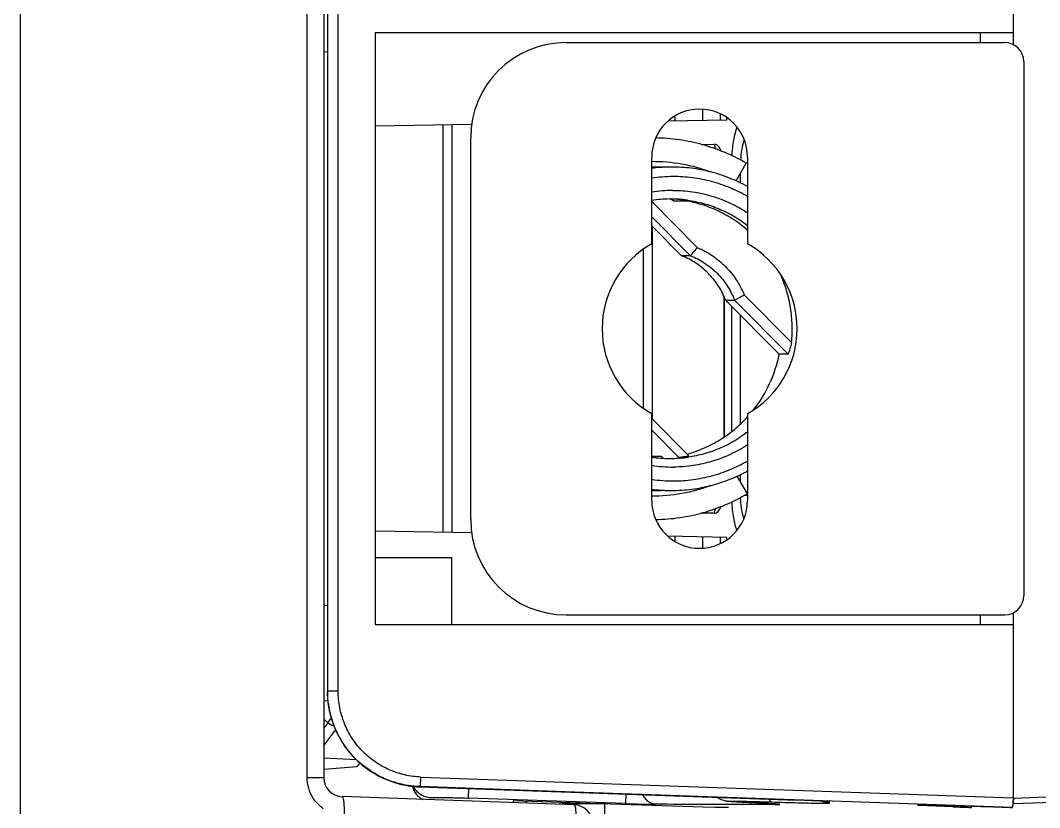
# Model space of a CAD drawing. Header units: millimetres. Extents: x -73584 to -37571, y -61249 to -50748.
# Drawn here: x -48297.5 to -48244.1, y -55277.8 to -55236.5 of the extents above; entities that cross this region are included whole.
import ezdxf

# ---------------------------------------------------------------- set-up
doc = ezdxf.new("R2010")
doc.units = ezdxf.units.MM
doc.header["$LTSCALE"] = 200
doc.layers.add('DIM', color=3, linetype='Continuous')
doc.layers.add('SOLID_1', color=7, linetype='Continuous')

# ---------------------------------------------------------------- blocks, each defined once
blk = doc.blocks.new('5569')
at = {"color": 7, "linetype": 'Continuous'}
for p, q in [((-46066.839, -55184.216), (-46066.839, -54684.316)), ((-46051.808, -55099.794), (-46051.808, -55052.739)), ((-46050.939, -55052.739), (-46050.939, -55099.794)), ((-46050.739, -55061.763), (-46050.939, -55061.745)), ((-46050.739, -55090.77), (-46050.939, -55090.788)), ((-46050.739, -55095.231), (-46050.739, -55095.776)), ((-46050.739, -55095.776), (-46050.939, -55095.794)), ((-46050.725, -55096.917), (-46050.939, -55096.729)), ((-46050.725, -55096.917), (-46050.535, -55096.664)), ((-46050.939, -55098.752), (-46049.231, -55098.846)), ((-46049.053, -55099.02), (-46049.204, -55099.237)), ((-46049.205, -55099.236), (-46050.939, -55099.367)), ((-46051.808, -55099.794), (-46050.939, -55099.794)), ((-46037.821, -55101.218), (-46049.974, -55100.793)), ((-46036.201, -55113.287), (-46036.201, -55101.156))]:
    blk.add_line(p, q, dxfattribs=at)
for centre, radius, start, end in [((-45934.985, -55184.507), 145.147, 142.88217, 143.02239), ((-46049.939, -55099.794), 1, 180, 268), ((-46037.839, -55102.218), 1, 0, 88.9997)]:
    blk.add_arc(centre, radius, start, end, dxfattribs=at)
for points, knots in [([(-46050.382, -55097.112), (-46050.413, -55097.103), (-46050.537, -55097.055), (-46050.65, -55096.982), (-46050.725, -55096.917)], [0, 0, 0, 0, 0.24679, 1, 1, 1, 1]), ([(-46050.939, -55098.13), (-46050.887, -55098.06), (-46050.677, -55097.779), (-46050.468, -55097.496), (-46050.311, -55097.284)], [0, 0, 0, 0, 0.24771, 1, 1, 1, 1]), ([(-46049.974, -55100.793), (-46049.963, -55100.794), (-46049.942, -55100.823), (-46049.912, -55100.917), (-46049.883, -55101.127), (-46049.872, -55101.434), (-46049.874, -55101.67), (-46049.878, -55101.793)], [0, 0, 0, 0, 0.029803, 0.089425, 0.306856, 0.637343, 1, 1, 1, 1]), ([(-46037.708, -55102.218), (-46037.704, -55102.09), (-46037.703, -55101.854), (-46037.712, -55101.548), (-46037.739, -55101.34), (-46037.783, -55101.246), (-46037.81, -55101.218), (-46037.821, -55101.218)], [0, 0, 0, 0, 0.371429, 0.687647, 0.902486, 0.965881, 1, 1, 1, 1])]:
    blk.add_open_spline(points, degree=3, knots=knots, dxfattribs=at)
for points in [[(-46051.492, -55100.873), (-46051.695, -55100.558), (-46051.805, -55100.169), (-46051.808, -55099.794)], [(-46050.964, -55101.426), (-46051.172, -55101.279), (-46051.354, -55101.087), (-46051.492, -55100.873)]]:
    blk.add_open_spline(points, degree=3, dxfattribs=at)
at = {"layer": 'SOLID_1', "color": 7, "linetype": 'Continuous'}
for p, q in [((-46014.793, -55061.37), (-46014.793, -55051.667)), ((-46050.739, -55057.259), (-46050.739, -55095.274)), ((-46050.186, -55095.268), (-46050.186, -55057.264)), ((-46014.793, -55060.766), (-46048.239, -55060.766)), ((-46048.239, -55060.766), (-46048.239, -55091.766)), ((-46016.527, -55060.766), (-46016.527, -55061.266)), ((-46038.236, -55061.266), (-46015.249, -55061.266)), ((-46014.248, -55062.266), (-46014.235, -55062.266)), ((-46014.248, -55062.266), (-46014.248, -55090.267)), ((-46014.235, -55090.266), (-46014.235, -55062.266)), ((-46031.064, -55065.353), (-46031.064, -55064.768)), ((-46029.819, -55065.331), (-46032.899, -55065.385)), ((-46032.541, -55065.127), (-46032.541, -55065.379)), ((-46030.168, -55065.001), (-46030.168, -55065.338)), ((-46029.819, -55065.331), (-46029.819, -55065.198)), ((-46043.18, -55065.565), (-46048.239, -55065.653)), ((-46044.703, -55065.591), (-46044.703, -55086.942)), ((-46044.203, -55086.95), (-46044.203, -55065.583)), ((-46043.236, -55086.266), (-46043.236, -55066.266)), ((-46031.16, -55066.603), (-46030.451, -55066.6)), ((-46033.749, -55071.817), (-46033.749, -55067.267)), ((-46029.317, -55068.522), (-46028.791, -55067.591)), ((-46028.729, -55067.592), (-46028.791, -55067.593)), ((-46028.729, -55067.267), (-46028.729, -55071.816)), ((-46033.663, -55067.792), (-46033.636, -55067.792)), ((-46033.489, -55067.792), (-46033.463, -55067.792)), ((-46033.489, -55067.792), (-46033.485, -55067.814)), ((-46032.699, -55067.792), (-46032.725, -55067.792)), ((-46029.095, -55068.628), (-46029.095, -55068.129)), ((-46033.749, -55069.602), (-46031.36, -55072.012)), ((-46032.818, -55069.467), (-46032.779, -55069.467)), ((-46032.818, -55069.468), (-46032.8, -55069.467)), ((-46032.609, -55069.566), (-46032.752, -55069.469)), ((-46032.609, -55069.566), (-46031.879, -55069.564)), ((-46031.722, -55072.439), (-46033.749, -55070.394)), ((-46033.749, -55070.865), (-46032.189, -55072.439)), ((-46033.703, -55081.013), (-46033.703, -55070.911)), ((-46034.203, -55072.106), (-46034.203, -55080.428)), ((-46031.722, -55072.439), (-46032.189, -55072.439)), ((-46029.958, -55081.948), (-46029.958, -55074.58)), ((-46028.901, -55074.493), (-46026.422, -55076.994)), ((-46029.929, -55081.927), (-46029.929, -55074.648)), ((-46029.874, -55074.775), (-46029.406, -55074.775)), ((-46029.874, -55074.775), (-46027.069, -55077.606)), ((-46029.568, -55075.083), (-46029.568, -55081.667)), ((-46026.602, -55077.606), (-46029.406, -55074.775)), ((-46029.095, -55081.26), (-46029.095, -55075.561)), ((-46026.602, -55077.606), (-46027.069, -55077.606)), ((-46033.749, -55085.267), (-46033.749, -55080.718)), ((-46033.749, -55080.967), (-46031.808, -55082.926)), ((-46028.729, -55080.718), (-46028.729, -55085.267)), ((-46032.323, -55083.023), (-46033.749, -55081.585)), ((-46033.231, -55082.968), (-46033.749, -55082.969)), ((-46033.231, -55082.968), (-46033.145, -55083.054)), ((-46032.758, -55083.067), (-46032.779, -55083.067)), ((-46031.916, -55082.963), (-46031.838, -55082.963)), ((-46028.737, -55084.912), (-46029.266, -55083.989)), ((-46029.095, -55084.288), (-46029.095, -55083.906)), ((-46033.436, -55084.742), (-46033.433, -55084.724)), ((-46033.436, -55084.742), (-46033.463, -55084.742)), ((-46032.699, -55084.742), (-46032.672, -55084.742)), ((-46028.873, -55084.986), (-46028.729, -55084.988)), ((-46030.451, -55085.933), (-46031.163, -55085.931)), ((-46030.451, -55085.934), (-46031.148, -55085.932)), ((-46043.18, -55086.968), (-46048.239, -55086.88)), ((-46029.819, -55087.201), (-46032.9, -55087.148)), ((-46032.541, -55087.154), (-46032.541, -55087.408)), ((-46031.064, -55087.766), (-46031.064, -55087.18)), ((-46030.168, -55087.195), (-46030.168, -55087.532)), ((-46029.819, -55087.336), (-46029.819, -55087.201)), ((-46048.239, -55088.266), (-46044.239, -55088.266)), ((-46044.239, -55088.266), (-46044.239, -55091.766)), ((-46014.235, -55090.266), (-46014.248, -55090.266)), ((-46038.236, -55091.266), (-46015.249, -55091.266)), ((-46016.527, -55091.266), (-46016.527, -55091.766)), ((-46014.793, -55100.866), (-46014.793, -55091.162)), ((-46048.239, -55091.766), (-46014.793, -55091.766)), ((-46050.186, -55095.268), (-46050.739, -55095.268)), ((-46045.843, -55099.767), (-46014.793, -55100.863)), ((-46045.913, -55100.275), (-46045.913, -55100.264)), ((-46037.798, -55100.553), (-46045.913, -55100.267)), ((-46045.913, -55100.277), (-46026.137, -55100.975)), ((-46043.345, -55100.87), (-46043.328, -55100.369)), ((-46026.29, -55100.959), (-46037.798, -55100.553)), ((-46035.113, -55100.658), (-46035.13, -55101.157)), ((-46014.793, -55100.866), (-46011.7, -55100.756)), ((-46035.13, -55101.157), (-46043.345, -55100.87)), ((-46041.01, -55100.99), (-46037.51, -55101.111)), ((-46041.01, -55100.99), (-46041.01, -55101.106)), ((-46040.31, -55101.096), (-46040.31, -55101.014)), ((-46039.535, -55101.11), (-46039.535, -55101.158)), ((-46038.552, -55101.192), (-46038.552, -55101.128)), ((-46037.911, -55101.143), (-46037.911, -55101.165)), ((-46035.96, -55101.164), (-46037.659, -55101.164)), ((-46037.51, -55101.111), (-46030.508, -55101.352)), ((-46030.234, -55101.203), (-46030.244, -55101.203)), ((-46029.523, -55101.06), (-46029.61, -55101.054)), ((-46029.421, -55101.067), (-46029.523, -55101.06)), ((-46029.302, -55101.074), (-46029.421, -55101.067)), ((-46029.167, -55101.082), (-46029.302, -55101.074)), ((-46028.933, -55101.095), (-46029.167, -55101.082)), ((-46028.662, -55101.108), (-46028.933, -55101.095)), ((-46028.359, -55101.123), (-46028.662, -55101.108)), ((-46027.9, -55101.143), (-46028.359, -55101.123)), ((-46028.125, -55101.208), (-46028.23, -55101.208)), ((-46028.119, -55101.133), (-46028.127, -55101.133)), ((-46027.285, -55101.21), (-46028.125, -55101.208)), ((-46027.758, -55101.15), (-46027.9, -55101.143)), ((-46027.63, -55101.156), (-46027.758, -55101.15)), ((-46027.517, -55101.162), (-46027.63, -55101.156)), ((-46027.42, -55101.168), (-46027.517, -55101.162)), ((-46027.337, -55101.173), (-46027.42, -55101.168)), ((-46027.269, -55101.178), (-46027.337, -55101.173)), ((-46027.217, -55101.182), (-46027.269, -55101.178)), ((-46027.17, -55101.186), (-46027.163, -55101.187)), ((-46014.856, -55101.363), (-46026.29, -55100.959)), ((-46026.29, -55100.969), (-46026.29, -55100.969)), ((-46026.245, -55100.971), (-46026.29, -55100.969)), ((-46026.099, -55100.976), (-46026.245, -55100.971)), ((-46025.739, -55100.989), (-46026.137, -55100.975)), ((-46025.965, -55100.981), (-46026.099, -55100.976)), ((-46025.898, -55100.983), (-46025.965, -55100.981)), ((-46025.388, -55101.002), (-46025.739, -55100.989)), ((-46025.09, -55101.014), (-46025.388, -55101.002)), ((-46024.851, -55101.024), (-46025.09, -55101.014)), ((-46025.034, -55101.134), (-46025.028, -55101.134)), ((-46024.67, -55101.032), (-46024.851, -55101.024)), ((-46024.565, -55101.037), (-46024.67, -55101.032)), ((-46024.522, -55101.039), (-46024.565, -55101.037)), ((-46024.503, -55101.04), (-46024.522, -55101.039)), ((-46024.492, -55101.041), (-46024.503, -55101.04)), ((-46024.43, -55101.13), (-46024.43, -55101.046)), ((-46019.795, -55101.199), (-46015.942, -55101.334)), ((-46019.795, -55101.199), (-46019.795, -55101.256)), ((-46017.974, -55101.32), (-46019.795, -55101.256)), ((-46017.974, -55101.263), (-46017.974, -55101.32)), ((-46011.721, -55101.056), (-46014.806, -55101.165)), ((-46016.992, -55101.364), (-46016.992, -55101.297)), ((-46014.969, -55101.363), (-46014.856, -55101.363))]:
    blk.add_line(p, q, dxfattribs=at)
for points in [[(-46029.61, -55101.054), (-46029.648, -55101.051), (-46029.684, -55101.048), (-46029.717, -55101.045), (-46029.748, -55101.041), (-46029.778, -55101.038), (-46029.809, -55101.034), (-46029.84, -55101.03), (-46029.876, -55101.024), (-46029.92, -55101.015), (-46029.972, -55101.002), (-46030.039, -55100.982), (-46030.113, -55100.953), (-46030.192, -55100.914), (-46030.273, -55100.865), (-46030.323, -55100.827)], [(-46027.163, -55101.187), (-46027.169, -55101.186), (-46027.18, -55101.185), (-46027.196, -55101.183), (-46027.217, -55101.182)], [(-46024.493, -55101.041), (-46024.491, -55101.041), (-46024.492, -55101.041)]]:
    blk.add_lwpolyline(points, dxfattribs=at)
for centre, radius, start, end in [((-46038.236, -55066.266), 5, 90, 180), ((-46015.249, -55062.267), 1, 0.0122, 90.0059), ((-46031.239, -55067.267), 2.51, 0, 180), ((-46033.636, -55075.994), 8.202, 90.1836, 90.7848), ((-46032.698, -55076.024), 8.231, 91.2138, 97.3375), ((-46033.471, -55075.484), 7.692, 91.3985, 92.0742), ((-46033.466, -55075.659), 7.867, 91.2402, 91.4013), ((-46033.464, -55075.785), 7.992, 90.1808, 91.239), ((-46033.464, -55076.366), 8.574, 88.0237, 89.9922), ((-46032.872, -55076.372), 8.58, 90.0041, 90.1797), ((-46032.699, -55075.995), 8.203, 90.1837, 91.2121), ((-46032.611, -55076.034), 7.741, 90.1865, 98.4482), ((-46032.611, -55076.056), 7.039, 90.1874, 99.3025), ((-46032.779, -55076.072), 6.605, 90.3452, 98.4482), ((-46032.905, -55075.791), 6.324, 88.8575, 89.043), ((-46032.78, -55076.072), 6.605, 82.1295, 89.9944), ((-46032.904, -55075.727), 6.26, 88.6064, 88.8577), ((-46033.079, -55076.055), 6.588, 79.5333, 80.1963), ((-46031.238, -55076.267), 5.11, 119.4274, 240.5726), ((-46031.238, -55076.267), 5.11, 299.4122, 60.5878), ((-45992.192, -55105.629), 51.616, 139.3607, 139.9822), ((-46056.907, -55024.974), 56.89, 298.9078, 299.491), ((-46032.779, -55076.463), 6.604, 261.5534, 269.7386), ((-46032.779, -55076.492), 6.575, 269.7423, 269.9993), ((-46032.904, -55076.725), 6.342, 271.1334, 271.3293), ((-46032.78, -55076.462), 6.605, 270.1891, 278.2388), ((-46033.081, -55076.464), 6.603, 276.5986, 280.1701), ((-46032.611, -55076.479), 7.038, 260.6957, 270.1802), ((-46032.611, -55076.499), 7.744, 261.5519, 270.1792), ((-46032.698, -55076.513), 8.23, 262.6635, 269.9958), ((-46033.464, -55076.863), 7.879, 267.9254, 270.0074), ((-46033.636, -55076.536), 8.206, 269.2147, 269.9994), ((-46031.239, -55085.267), 2.51, 180, 0), ((-46033.468, -55076.064), 8.678, 270.2072, 271.953), ((-46038.236, -55086.266), 5, 180, 270), ((-46015.249, -55090.266), 1, 269.9937, 359.9881), ((-46045.735, -55095.279), 5.001, 187.0061, 188.435), ((-46045.823, -55095.292), 4.915, 188.4389, 189.8569), ((-46045.803, -55095.288), 4.935, 189.8573, 191.712), ((-46045.771, -55095.281), 4.968, 191.7147, 195.6082), ((-46045.746, -55095.275), 4.994, 195.6063, 196.8674), ((-46045.721, -55095.267), 5.02, 196.8705, 201.3083), ((-46045.706, -55095.261), 5.036, 201.3066, 201.9579), ((-46045.686, -55095.252), 5.057, 201.966, 211.0572), ((-46045.705, -55095.263), 5.036, 211.0632, 213.2968), ((-46045.31, -55100.035), 1, 192.0772, 245.3882), ((-46024.396, -55100.136), 0.995, 243.5109, 259.1821), ((-46024.394, -55100.086), 1.003, 250.0346, 259.1704), ((-46024.394, -55100.041), 1.005, 258.9248, 267.9519), ((-46024.394, -55100.089), 1, 259.1523, 267.9601), ((-46024.394, -55100.132), 0.999, 259.1206, 267.9692), ((-46018.065, -55100.889), 3.271, 356.5289, 357.8127), ((-46018.715, -55100.863), 3.922, 357.7925, 359.9945), ((-46017.342, -55100.866), 2.549, 359.7381, 0.0001)]:
    blk.add_arc(centre, radius, start, end, dxfattribs=at)
at = {"layer": 'SOLID_1', "color": 7, "linetype": 'Continuous', "extrusion": (0, 0, -1)}
for centre, major_axis, ratio, start_param, end_param in [((-46033.819, -55076.267), (-7.127, -2.997), 0.856387, -2.57799, -2.486984), ((-46033.146, -55083.141), (-1.499, 1.49), 0.087216, -1.402567, -1.367346), ((-46033.819, -55076.267), (-2.704, 6.429), 0.819934, -3.013957, -2.922951)]:
    blk.add_ellipse(centre, major_axis=major_axis, ratio=ratio, start_param=start_param, end_param=end_param, dxfattribs=at)
at = {"layer": 'SOLID_1', "color": 7, "linetype": 'Continuous'}
for points, knots in [([(-46029.283, -55065.699), (-46029.321, -55065.801), (-46029.389, -55066.022), (-46029.498, -55066.519), (-46029.542, -55066.918), (-46029.557, -55067.195)], [0, 0, 0, 0, 0.213206, 0.454899, 1, 1, 1, 1]), ([(-46028.791, -55067.591), (-46029.15, -55067.382), (-46029.896, -55067.01), (-46031.074, -55066.598), (-46032.295, -55066.341), (-46033.124, -55066.275), (-46033.538, -55066.268)], [0, 0, 0, 0, 0.250416, 0.500491, 0.750313, 1, 1, 1, 1]), ([(-46028.906, -55066.344), (-46028.961, -55066.509), (-46029.046, -55066.869), (-46029.084, -55067.236), (-46029.091, -55067.43)], [0, 0, 0, 0, 0.472079, 1, 1, 1, 1]), ([(-46030.112, -55066.952), (-46030.123, -55066.925), (-46030.145, -55066.874), (-46030.189, -55066.793), (-46030.241, -55066.717), (-46030.307, -55066.651), (-46030.377, -55066.61), (-46030.427, -55066.6), (-46030.451, -55066.6)], [0, 0, 0, 0, 0.169958, 0.325802, 0.532793, 0.709601, 0.861786, 1, 1, 1, 1]), ([(-46030.386, -55066.852), (-46030.397, -55066.832), (-46030.433, -55066.753), (-46030.451, -55066.665), (-46030.451, -55066.6)], [0, 0, 0, 0, 0.259382, 1, 1, 1, 1]), ([(-46033.749, -55067.492), (-46033.224, -55067.489), (-46032.17, -55067.579), (-46031.151, -55067.862), (-46030.66, -55068.049)], [0, 0, 0, 0, 0.499765, 1, 1, 1, 1]), ([(-46032.899, -55067.792), (-46032.97, -55067.792), (-46033.254, -55067.797), (-46033.537, -55067.815), (-46033.749, -55067.835)], [0, 0, 0, 0, 0.251258, 1, 1, 1, 1]), ([(-46028.727, -55068.813), (-46029.03, -55068.647), (-46029.657, -55068.352), (-46030.644, -55068.03), (-46031.663, -55067.836), (-46032.354, -55067.792), (-46032.699, -55067.792)], [0, 0, 0, 0, 0.250387, 0.500444, 0.750284, 1, 1, 1, 1]), ([(-46028.727, -55069.336), (-46029.022, -55069.165), (-46029.636, -55068.862), (-46030.608, -55068.533), (-46031.614, -55068.334), (-46032.296, -55068.291), (-46032.637, -55068.292)], [0, 0, 0, 0, 0.25042, 0.500482, 0.750313, 1, 1, 1, 1]), ([(-46032.634, -55069.017), (-46032.29, -55069.016), (-46031.601, -55069.064), (-46030.59, -55069.288), (-46029.62, -55069.656), (-46029.016, -55069.994), (-46028.728, -55070.184)], [0, 0, 0, 0, 0.249627, 0.499409, 0.749494, 1, 1, 1, 1]), ([(-46031.879, -55069.564), (-46031.933, -55069.552), (-46032.055, -55069.529), (-46032.345, -55069.488), (-46032.583, -55069.473), (-46032.752, -55069.469)], [0, 0, 0, 0, 0.188679, 0.423856, 1, 1, 1, 1]), ([(-46028.727, -55071.1), (-46028.951, -55070.906), (-46029.423, -55070.547), (-46030.196, -55070.108), (-46031.019, -55069.777), (-46031.592, -55069.63), (-46031.882, -55069.577)], [0, 0, 0, 0, 0.250615, 0.500767, 0.750522, 1, 1, 1, 1]), ([(-46031.875, -55069.529), (-46031.591, -55069.569), (-46031.026, -55069.685), (-46030.209, -55069.968), (-46029.434, -55070.355), (-46028.955, -55070.678), (-46028.726, -55070.854)], [0, 0, 0, 0, 0.249539, 0.499311, 0.749443, 1, 1, 1, 1]), ([(-46029.874, -55074.775), (-46029.975, -55074.511), (-46030.233, -55074.003), (-46030.767, -55073.339), (-46031.424, -55072.8), (-46031.928, -55072.54), (-46032.189, -55072.439)], [0, 0, 0, 0, 0.251128, 0.501514, 0.75111, 1, 1, 1, 1]), ([(-46031.722, -55072.439), (-46031.461, -55072.54), (-46030.957, -55072.8), (-46030.3, -55073.339), (-46029.766, -55074.003), (-46029.508, -55074.511), (-46029.406, -55074.775)], [0, 0, 0, 0, 0.24889, 0.498486, 0.748872, 1, 1, 1, 1]), ([(-46031.36, -55072.012), (-46031.086, -55072.126), (-46030.558, -55072.411), (-46029.866, -55072.984), (-46029.297, -55073.684), (-46029.015, -55074.216), (-46028.901, -55074.493)], [0, 0, 0, 0, 0.248945, 0.498564, 0.748929, 1, 1, 1, 1]), ([(-46026.422, -55076.994), (-46026.39, -55076.691), (-46026.366, -55076.08), (-46026.451, -55075.168), (-46026.656, -55074.276), (-46026.871, -55073.704), (-46026.996, -55073.427)], [0, 0, 0, 0, 0.250171, 0.500317, 0.7503, 1, 1, 1, 1]), ([(-46028.409, -55080.52), (-46028.076, -55080.098), (-46027.508, -55079.17), (-46027.173, -55078.134), (-46027.069, -55077.606)], [0, 0, 0, 0, 0.499304, 1, 1, 1, 1]), ([(-46031.9, -55082.835), (-46031.598, -55082.753), (-46031.004, -55082.545), (-46030.165, -55082.11), (-46029.395, -55081.56), (-46028.938, -55081.125), (-46028.725, -55080.892)], [0, 0, 0, 0, 0.249378, 0.499084, 0.749281, 1, 1, 1, 1]), ([(-46028.726, -55081.68), (-46028.952, -55081.854), (-46029.425, -55082.174), (-46030.189, -55082.558), (-46030.995, -55082.84), (-46031.553, -55082.958), (-46031.833, -55082.999)], [0, 0, 0, 0, 0.250552, 0.500685, 0.750459, 1, 1, 1, 1]), ([(-46028.729, -55082.351), (-46029.014, -55082.539), (-46029.611, -55082.873), (-46030.569, -55083.24), (-46031.568, -55083.464), (-46032.249, -55083.516), (-46032.589, -55083.517)], [0, 0, 0, 0, 0.250504, 0.50059, 0.750375, 1, 1, 1, 1]), ([(-46032.757, -55083.065), (-46032.579, -55083.061), (-46032.328, -55083.045), (-46032.023, -55083.001), (-46031.894, -55082.976), (-46031.838, -55082.963)], [0, 0, 0, 0, 0.57689, 0.812257, 1, 1, 1, 1]), ([(-46032.587, -55084.242), (-46032.251, -55084.241), (-46031.577, -55084.195), (-46030.585, -55083.995), (-46029.625, -55083.667), (-46029.019, -55083.367), (-46028.727, -55083.198)], [0, 0, 0, 0, 0.249685, 0.499518, 0.749582, 1, 1, 1, 1]), ([(-46032.672, -55084.742), (-46032.33, -55084.741), (-46031.644, -55084.696), (-46030.632, -55084.5), (-46029.651, -55084.18), (-46029.028, -55083.887), (-46028.727, -55083.721)], [0, 0, 0, 0, 0.249709, 0.499554, 0.749612, 1, 1, 1, 1]), ([(-46030.656, -55084.484), (-46031.148, -55084.671), (-46032.168, -55084.955), (-46033.223, -55085.046), (-46033.749, -55085.042)], [0, 0, 0, 0, 0.500236, 1, 1, 1, 1]), ([(-46033.749, -55084.699), (-46033.678, -55084.706), (-46033.387, -55084.73), (-46033.094, -55084.742), (-46032.872, -55084.742)], [0, 0, 0, 0, 0.243784, 1, 1, 1, 1]), ([(-46033.538, -55086.266), (-46033.119, -55086.259), (-46032.279, -55086.192), (-46031.044, -55085.928), (-46029.852, -55085.507), (-46029.1, -55085.126), (-46028.737, -55084.912)], [0, 0, 0, 0, 0.24968, 0.499498, 0.749574, 1, 1, 1, 1]), ([(-46028.915, -55086.209), (-46028.969, -55086.041), (-46029.029, -55085.772), (-46029.077, -55085.402), (-46029.09, -55085.205), (-46029.093, -55085.105)], [0, 0, 0, 0, 0.473176, 0.732443, 1, 1, 1, 1]), ([(-46030.451, -55085.933), (-46030.419, -55085.933), (-46030.349, -55085.914), (-46030.258, -55085.84), (-46030.177, -55085.725), (-46030.133, -55085.633), (-46030.112, -55085.582)], [0, 0, 0, 0, 0.186574, 0.404818, 0.673982, 1, 1, 1, 1]), ([(-46030.451, -55085.934), (-46030.451, -55085.913), (-46030.445, -55085.827), (-46030.418, -55085.743), (-46030.388, -55085.684)], [0, 0, 0, 0, 0.238821, 1, 1, 1, 1]), ([(-46029.56, -55085.34), (-46029.546, -55085.618), (-46029.504, -55086.02), (-46029.398, -55086.522), (-46029.332, -55086.747), (-46029.295, -55086.85)], [0, 0, 0, 0, 0.543391, 0.785548, 1, 1, 1, 1]), ([(-46049.909, -55098.024), (-46050.174, -55097.62), (-46050.591, -55096.73), (-46050.739, -55095.756), (-46050.739, -55095.27)], [0, 0, 0, 0, 0.498372, 1, 1, 1, 1]), ([(-46045.843, -55099.767), (-46046.13, -55099.757), (-46046.702, -55099.68), (-46047.523, -55099.404), (-46048.278, -55098.98), (-46048.94, -55098.419), (-46049.478, -55097.738), (-46049.878, -55096.967), (-46050.128, -55096.134), (-46050.186, -55095.557), (-46050.186, -55095.268)], [0, 0, 0, 0, 0.124652, 0.249369, 0.374187, 0.499127, 0.624202, 0.749398, 0.874678, 1, 1, 1, 1]), ([(-46049.914, -55098.028), (-46049.696, -55098.359), (-46049.179, -55098.974), (-46048.209, -55099.68), (-46047.101, -55100.139), (-46046.31, -55100.263), (-46045.913, -55100.277)], [0, 0, 0, 0, 0.250353, 0.500591, 0.749627, 1, 1, 1, 1]), ([(-46045.913, -55100.267), (-46046.308, -55100.253), (-46047.098, -55100.126), (-46048.204, -55099.668), (-46049.015, -55099.082), (-46049.563, -55098.508), (-46049.8, -55098.19), (-46049.909, -55098.024)], [0, 0, 0, 0, 0.249755, 0.499784, 0.749738, 0.87484, 1, 1, 1, 1]), ([(-46045.913, -55100.267), (-46045.909, -55100.267), (-46045.899, -55100.253), (-46045.891, -55100.226), (-46045.88, -55100.179), (-46045.87, -55100.116), (-46045.861, -55100.037), (-46045.85, -55099.92), (-46045.846, -55099.828), (-46045.843, -55099.767)], [0, 0, 0, 0, 0.02529, 0.081519, 0.174964, 0.304014, 0.462118, 0.638367, 1, 1, 1, 1]), ([(-46046.288, -55100.244), (-46046.256, -55100.393), (-46046.12, -55100.683), (-46045.866, -55100.88), (-46045.725, -55100.944)], [0, 0, 0, 0, 0.494547, 1, 1, 1, 1]), ([(-46045.345, -55100.853), (-46045.433, -55100.849), (-46045.615, -55100.819), (-46045.87, -55100.698), (-46046.087, -55100.505), (-46046.19, -55100.338), (-46046.228, -55100.25)], [0, 0, 0, 0, 0.2342, 0.485033, 0.743707, 1, 1, 1, 1]), ([(-46033.561, -55101.192), (-46033.622, -55101.189), (-46033.752, -55101.162), (-46033.934, -55101.06), (-46034.094, -55100.9), (-46034.174, -55100.764), (-46034.207, -55100.691)], [0, 0, 0, 0, 0.216419, 0.45602, 0.719358, 1, 1, 1, 1]), ([(-46045.345, -55100.853), (-46045.345, -55100.851), (-46045.341, -55100.849), (-46045.335, -55100.847), (-46045.322, -55100.845), (-46045.297, -55100.842), (-46045.253, -55100.839), (-46045.187, -55100.837), (-46045.103, -55100.835), (-46045.002, -55100.834), (-46044.886, -55100.834), (-46044.754, -55100.835), (-46044.609, -55100.837), (-46044.393, -55100.84), (-46044.1, -55100.847), (-46043.73, -55100.857), (-46043.475, -55100.865), (-46043.345, -55100.87)], [0, 0, 0, 0, 0.00167, 0.005445, 0.011594, 0.020123, 0.044177, 0.077301, 0.11921, 0.169594, 0.227979, 0.293798, 0.366443, 0.445179, 0.617833, 0.805272, 1, 1, 1, 1]), ([(-46038.445, -55101.13), (-46038.307, -55101.132), (-46038.074, -55101.137), (-46037.841, -55101.145), (-46037.744, -55101.15)], [0, 0, 0, 0, 0.587366, 1, 1, 1, 1]), ([(-46037.659, -55101.158), (-46037.659, -55101.158), (-46037.66, -55101.159), (-46037.663, -55101.16), (-46037.672, -55101.161), (-46037.687, -55101.162), (-46037.707, -55101.162), (-46037.733, -55101.163), (-46037.778, -55101.164), (-46037.814, -55101.164), (-46037.84, -55101.164)], [0, 0, 0, 0, 0.005322, 0.017932, 0.066782, 0.147269, 0.259078, 0.401399, 0.573152, 1, 1, 1, 1]), ([(-46037.744, -55101.15), (-46037.736, -55101.15), (-46037.711, -55101.152), (-46037.685, -55101.153), (-46037.669, -55101.156)], [0, 0, 0, 0, 0.338625, 1, 1, 1, 1]), ([(-46037.669, -55101.156), (-46037.666, -55101.156), (-46037.664, -55101.157), (-46037.659, -55101.157), (-46037.659, -55101.158)], [0, 0, 0, 0, 0.731602, 1, 1, 1, 1]), ([(-46035.13, -55101.157), (-46034.84, -55101.167), (-46034.317, -55101.182), (-46033.793, -55101.191), (-46033.561, -55101.192)], [0, 0, 0, 0, 0.55548, 1, 1, 1, 1]), ([(-46030.244, -55101.203), (-46030.509, -55101.202), (-46031.614, -55101.199), (-46032.72, -55101.195), (-46033.561, -55101.192)], [0, 0, 0, 0, 0.239468, 1, 1, 1, 1]), ([(-46028.23, -55101.208), (-46028.392, -55101.207), (-46029.06, -55101.206), (-46029.728, -55101.204), (-46030.234, -55101.203)], [0, 0, 0, 0, 0.24224, 1, 1, 1, 1]), ([(-46028.119, -55101.133), (-46028.248, -55101.127), (-46028.493, -55101.116), (-46028.837, -55101.1), (-46029.134, -55101.084), (-46029.348, -55101.071), (-46029.491, -55101.062), (-46029.574, -55101.056), (-46029.634, -55101.051), (-46029.673, -55101.047), (-46029.696, -55101.044), (-46029.716, -55101.042), (-46029.73, -55101.04), (-46029.741, -55101.038), (-46029.747, -55101.037), (-46029.752, -55101.034), (-46029.746, -55101.031), (-46029.74, -55101.031), (-46029.729, -55101.029), (-46029.714, -55101.028), (-46029.694, -55101.027), (-46029.67, -55101.026), (-46029.642, -55101.026), (-46029.61, -55101.025), (-46029.559, -55101.025), (-46029.486, -55101.025), (-46029.386, -55101.025), (-46029.27, -55101.027), (-46029.141, -55101.029), (-46028.941, -55101.032), (-46028.661, -55101.038), (-46028.295, -55101.048), (-46027.893, -55101.059), (-46027.614, -55101.067), (-46027.47, -55101.072)], [0, 0, 0, 0, 0.09896, 0.187721, 0.264154, 0.326497, 0.351937, 0.373355, 0.390641, 0.397703, 0.403694, 0.408609, 0.412441, 0.415191, 0.416866, 0.417539, 0.418278, 0.420035, 0.422869, 0.426785, 0.431782, 0.437853, 0.444994, 0.453192, 0.462435, 0.48401, 0.509616, 0.539103, 0.572288, 0.608979, 0.692017, 0.786359, 0.889851, 1, 1, 1, 1]), ([(-46027.339, -55101.172), (-46027.391, -55101.169), (-46027.651, -55101.154), (-46027.911, -55101.142), (-46028.119, -55101.133)], [0, 0, 0, 0, 0.201628, 1, 1, 1, 1]), ([(-46027.47, -55101.072), (-46027.493, -55101.07), (-46027.529, -55101.04), (-46027.562, -55100.986), (-46027.578, -55100.948), (-46027.585, -55100.926)], [0, 0, 0, 0, 0.362638, 0.640269, 1, 1, 1, 1]), ([(-46027.285, -55101.21), (-46027.304, -55101.209), (-46027.381, -55101.203), (-46027.457, -55101.185), (-46027.513, -55101.165)], [0, 0, 0, 0, 0.241012, 1, 1, 1, 1]), ([(-46027.47, -55101.072), (-46027.006, -55101.087), (-46026.194, -55101.11), (-46025.382, -55101.129), (-46025.033, -55101.134)], [0, 0, 0, 0, 0.57099, 1, 1, 1, 1]), ([(-46027.285, -55101.21), (-46027.265, -55101.21), (-46027.227, -55101.21), (-46027.173, -55101.21), (-46027.129, -55101.209), (-46027.097, -55101.208), (-46027.075, -55101.207), (-46027.063, -55101.207), (-46027.052, -55101.206), (-46027.044, -55101.205), (-46027.038, -55101.204), (-46027.034, -55101.203), (-46027.031, -55101.202), (-46027.033, -55101.2), (-46027.036, -55101.199), (-46027.041, -55101.198), (-46027.048, -55101.196), (-46027.062, -55101.194), (-46027.086, -55101.191), (-46027.137, -55101.186), (-46027.223, -55101.18), (-46027.296, -55101.175), (-46027.339, -55101.172)], [0, 0, 0, 0, 0.108592, 0.202892, 0.282492, 0.346985, 0.373449, 0.396027, 0.414712, 0.429501, 0.440404, 0.447468, 0.450947, 0.453357, 0.45895, 0.468345, 0.481622, 0.498792, 0.544778, 0.606191, 0.774321, 1, 1, 1, 1]), ([(-46024.674, -55101.031), (-46024.846, -55101.024), (-46025.253, -55101.007), (-46025.661, -55100.992), (-46025.898, -55100.983)], [0, 0, 0, 0, 0.419606, 1, 1, 1, 1]), ([(-46025.028, -55101.134), (-46024.982, -55101.135), (-46024.896, -55101.136), (-46024.776, -55101.137), (-46024.673, -55101.138), (-46024.588, -55101.138), (-46024.529, -55101.137), (-46024.491, -55101.136), (-46024.469, -55101.135), (-46024.453, -55101.134), (-46024.44, -55101.133), (-46024.434, -55101.132), (-46024.43, -55101.131), (-46024.43, -55101.13)], [0, 0, 0, 0, 0.229485, 0.430625, 0.602458, 0.74429, 0.855449, 0.899327, 0.935318, 0.963369, 0.983437, 0.995522, 1, 1, 1, 1]), ([(-46024.43, -55101.046), (-46024.43, -55101.045), (-46024.432, -55101.045), (-46024.434, -55101.044), (-46024.439, -55101.044), (-46024.446, -55101.043), (-46024.455, -55101.043), (-46024.47, -55101.042), (-46024.494, -55101.04), (-46024.529, -55101.038), (-46024.571, -55101.036), (-46024.62, -55101.034), (-46024.656, -55101.032), (-46024.674, -55101.031)], [0, 0, 0, 0, 0.004109, 0.016111, 0.036119, 0.064101, 0.100009, 0.14379, 0.254753, 0.396509, 0.568421, 0.769811, 1, 1, 1, 1]), ([(-46014.856, -55101.363), (-46014.849, -55101.363), (-46014.836, -55101.342), (-46014.826, -55101.305), (-46014.814, -55101.242), (-46014.808, -55101.193), (-46014.806, -55101.166)], [0, 0, 0, 0, 0.095914, 0.294104, 0.598701, 1, 1, 1, 1]), ([(-46014.793, -55100.878), (-46014.794, -55100.915), (-46014.795, -55100.983), (-46014.802, -55101.064), (-46014.809, -55101.115), (-46014.816, -55101.142), (-46014.821, -55101.158), (-46014.828, -55101.166), (-46014.831, -55101.166)], [0, 0, 0, 0, 0.377388, 0.695198, 0.817454, 0.909701, 0.969474, 1, 1, 1, 1]), ([(-46014.806, -55101.166), (-46014.805, -55101.159), (-46014.803, -55101.133), (-46014.801, -55101.107), (-46014.8, -55101.087)], [0, 0, 0, 0, 0.239121, 1, 1, 1, 1]), ([(-46029.732, -55101.369), (-46029.847, -55101.369), (-46030.106, -55101.364), (-46030.364, -55101.357), (-46030.508, -55101.352)], [0, 0, 0, 0, 0.442386, 1, 1, 1, 1]), ([(-46017.974, -55101.32), (-46017.861, -55101.324), (-46017.648, -55101.332), (-46017.362, -55101.344), (-46017.166, -55101.352), (-46017.056, -55101.359), (-46017.018, -55101.361), (-46017.004, -55101.362)], [0, 0, 0, 0, 0.351546, 0.65841, 0.883673, 0.956689, 1, 1, 1, 1]), ([(-46016.992, -55101.364), (-46016.992, -55101.365), (-46016.993, -55101.365), (-46016.996, -55101.365), (-46017.003, -55101.365), (-46017.014, -55101.366), (-46017.024, -55101.367), (-46017.029, -55101.367)], [0, 0, 0, 0, 0.018117, 0.065685, 0.253271, 0.565343, 1, 1, 1, 1]), ([(-46017.004, -55101.362), (-46017.002, -55101.363), (-46016.999, -55101.363), (-46016.995, -55101.363), (-46016.993, -55101.364), (-46016.992, -55101.364), (-46016.992, -55101.364)], [0, 0, 0, 0, 0.431038, 0.740959, 0.929603, 1, 1, 1, 1]), ([(-46014.969, -55101.363), (-46015.005, -55101.363), (-46015.115, -55101.36), (-46015.324, -55101.354), (-46015.612, -55101.345), (-46015.827, -55101.338), (-46015.942, -55101.334)], [0, 0, 0, 0, 0.11254, 0.336979, 0.645462, 1, 1, 1, 1])]:
    blk.add_open_spline(points, degree=3, knots=knots, dxfattribs=at)
blk = doc.blocks.new('*U670')
at = {"layer": 'DIM', "color": 3}
blk.add_blockref('5569', (46037.067, 54931.016), dxfattribs=at)
blk = doc.blocks.new('*U671')
at = {"layer": 'DIM', "color": 0, "linetype": 'ByBlock', "lineweight": -2, "transparency": 16777216}
blk.add_blockref('*U670', (0, 0), dxfattribs=at)

msp = doc.modelspace()

# ---------------------------------------------------------------- block references
at = {"layer": 'DIM', "color": 3}
msp.add_blockref('*U671', (-48267.725, -55107.458), dxfattribs=at)

doc.saveas('drawing.dxf')
